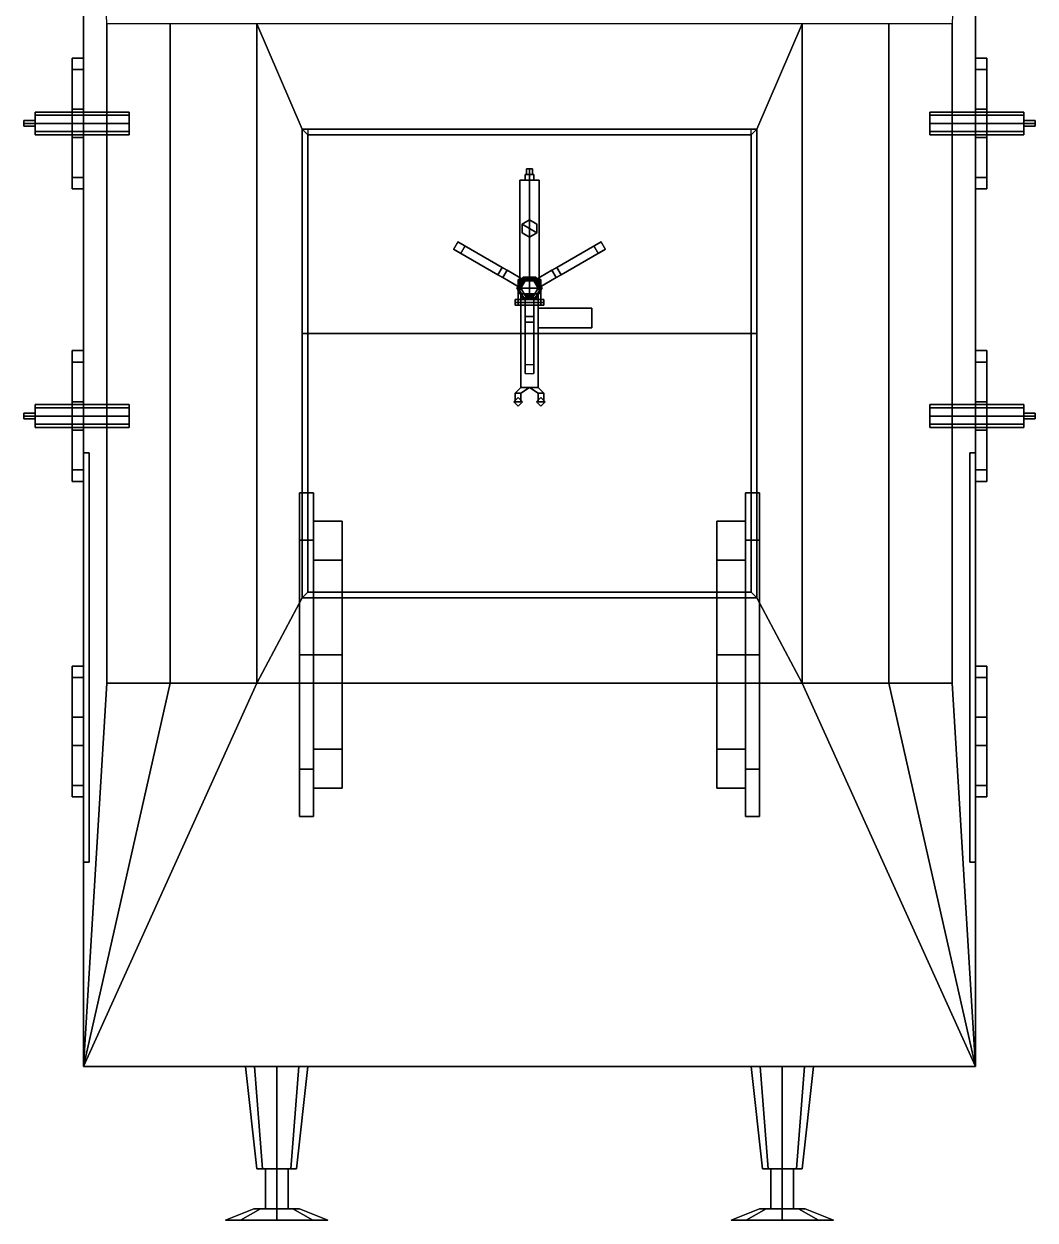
# Model space of a CAD drawing. Extents: x -1.78 to 1.78, y -3.89 to 4.51.
# Drawn here: x -1.78 to 1.78, y -3.89 to 0.32 of the extents above; entities that cross this region are included whole.
import ezdxf

# ---------------------------------------------------------------- set-up
doc = ezdxf.new("R2010")
doc.units = 0
doc.layers.get('0').update_dxf_attribs({"linetype": 'CONTINUOUS'})
for name, color, linetype in [('BUFFER', 1, 'CONTINUOUS'), ('GUN', 1, 'CONTINUOUS'), ('MOUNT', 5, 'CONTINUOUS'), ('WHEELS', 2, 'CONTINUOUS')]:
    doc.layers.add(name, color=color, linetype=linetype)

msp = doc.modelspace()

# ---------------------------------------------------------------- linework, layer by layer
for points in [[(-1.57, 3.97, 0.88), (-1.57, -3.35, 0.88), (-1.57, 1.54, 1.13), (-1.57, 3.97, 1.13)], [(1.57, 1.54, 1.13), (1.57, -3.35, 0.88), (1.57, 3.97, 0.88), (1.57, 3.97, 1.13)], [(-1.4883, 0.32, 2.965), (-1.57, 2.48, 2.66), (-1.57, -3.35, 2.66), (-1.4883, -2, 2.965)], [(1.57, 2.48, 2.66), (1.4883, 0.32, 2.965), (1.4883, -2, 2.965), (1.57, -3.35, 2.66)], [(-1.57, 1.54, 1.13), (-1.57, -3.35, 0.88), (-1.57, -3.35, 2.66), (-1.57, 1.54, 2.66)], [(1.57, -3.35, 2.66), (1.57, -3.35, 0.88), (1.57, 1.54, 1.13), (1.57, 1.54, 2.66)], [(-1.265, 0.32, 3.1883), (-1.4883, 0.32, 2.965), (-1.4883, -2, 2.965), (-1.265, -2, 3.1883)], [(-0.96, 0.32, 3.27), (-1.265, 0.32, 3.1883), (-1.265, -2, 3.1883), (-0.96, -2, 3.27)], [(-0.8, -0.05, 3.27), (-0.96, 0.32, 3.27), (-0.96, -2, 3.27), (-0.8, -1.7, 3.27)], [(-0.96, 0.32, 3.27), (-0.8, -0.05, 3.27), (0.8, -0.05, 3.27), (0.96, 0.32, 3.27)], [(0.96, 0.32, 3.27), (0.8, -0.05, 3.27), (0.8, -1.7, 3.27), (0.96, -2, 3.27)], [(1.265, 0.32, 3.1883), (0.96, 0.32, 3.27), (0.96, -2, 3.27), (1.265, -2, 3.1883)], [(1.4883, 0.32, 2.965), (1.265, 0.32, 3.1883), (1.265, -2, 3.1883), (1.4883, -2, 2.965)], [(-1.57, -0.26, 1.94), (-1.57, 0.2, 1.94), (-1.61, 0.2, 1.94), (-1.61, -0.26, 1.94)], [(-1.61, -0.26, 1.88), (-1.61, 0.2, 1.88), (-1.57, 0.2, 1.88), (-1.57, -0.26, 1.88)], [(-1.57, 0.2, 1.94), (-1.57, 0.2, 1.88), (-1.61, 0.2, 1.88), (-1.61, 0.2, 1.94)], [(-1.61, 0.2, 1.94), (-1.61, 0.2, 1.88), (-1.61, -0.26, 1.88), (-1.61, -0.26, 1.94)], [(-1.57, -0.26, 2.26), (-1.57, 0.2, 2.26), (-1.61, 0.2, 2.26), (-1.61, -0.26, 2.26)], [(-1.57, 0.2, 2.26), (-1.57, 0.2, 2.2), (-1.61, 0.2, 2.2), (-1.61, 0.2, 2.26)], [(-1.61, 0.2, 2.26), (-1.61, 0.2, 2.2), (-1.61, -0.26, 2.2), (-1.61, -0.26, 2.26)], [(-1.61, -0.26, 2.2), (-1.61, 0.2, 2.2), (-1.57, 0.2, 2.2), (-1.57, -0.26, 2.2)], [(1.61, 0.2, 2.26), (1.61, 0.2, 2.2), (1.57, 0.2, 2.2), (1.57, 0.2, 2.26)], [(1.61, 0.2, 2.2), (1.61, -0.26, 2.2), (1.57, -0.26, 2.2), (1.57, 0.2, 2.2)], [(1.57, 0.2, 2.26), (1.57, -0.26, 2.26), (1.61, -0.26, 2.26), (1.61, 0.2, 2.26)], [(1.61, 0.2, 1.94), (1.61, 0.2, 1.88), (1.57, 0.2, 1.88), (1.57, 0.2, 1.94)], [(1.61, 0.2, 1.88), (1.61, -0.26, 1.88), (1.57, -0.26, 1.88), (1.57, 0.2, 1.88)], [(1.57, 0.2, 1.94), (1.57, -0.26, 1.94), (1.61, -0.26, 1.94), (1.61, 0.2, 1.94)], [(1.61, -0.26, 2.26), (1.61, -0.26, 2.2), (1.61, 0.2, 2.2), (1.61, 0.2, 2.26)], [(1.61, -0.26, 1.94), (1.61, -0.26, 1.88), (1.61, 0.2, 1.88), (1.61, 0.2, 1.94)], [(-1.57, 0.16, 2.2), (-1.57, 0.16, 1.94), (-1.61, 0.16, 1.94), (-1.61, 0.16, 2.2)], [(-1.61, 0.16, 2.2), (-1.61, 0.16, 1.94), (-1.61, 0.02, 1.94), (-1.61, 0.02, 2.2)], [(1.61, 0.16, 2.2), (1.61, 0.16, 1.94), (1.57, 0.16, 1.94), (1.57, 0.16, 2.2)], [(1.61, 0.02, 2.2), (1.61, 0.02, 1.94), (1.61, 0.16, 1.94), (1.61, 0.16, 2.2)], [(-1.61, 0.02, 2.2), (-1.61, 0.02, 1.94), (-1.57, 0.02, 1.94), (-1.57, 0.02, 2.2)], [(1.57, 0.02, 2.2), (1.57, 0.02, 1.94), (1.61, 0.02, 1.94), (1.61, 0.02, 2.2)], [(-1.61, -0.08, 2.2), (-1.61, -0.08, 1.94), (-1.61, -0.22, 1.94), (-1.61, -0.22, 2.2)], [(-1.57, -0.08, 2.2), (-1.57, -0.08, 1.94), (-1.61, -0.08, 1.94), (-1.61, -0.08, 2.2)], [(0.8, -0.05, 3.61), (0.8, -0.05, 3.27), (-0.8, -0.05, 3.27), (-0.8, -0.05, 3.61)], [(-0.8, -0.05, 3.27), (-0.8, -0.05, 3.27), (-0.8, -0.77, 3.86), (-0.8, -0.05, 3.61)], [(-0.8, -0.05, 3.27), (-0.8, -1.7, 3.27), (-0.8, -1.7, 3.86), (-0.8, -0.77, 3.86)], [(0.78, -0.07, 3.6169), (0.8, -0.05, 3.61), (-0.8, -0.05, 3.61), (-0.78, -0.07, 3.6169)], [(-0.8, -0.77, 3.86), (-0.8, -0.05, 3.61), (-0.78, -0.05, 3.61), (-0.78, -0.77, 3.86)], [(-0.78, -0.07, 3.6169), (-0.78, -0.77, 3.86), (-0.78, -0.77, 2.67), (-0.78, -0.07, 2.67)], [(-0.78, -0.07, 3.6169), (-0.78, -0.07, 2.67), (0.78, -0.07, 2.67), (0.78, -0.07, 3.6169)], [(-0.78, -0.07, 2.67), (-0.78, -0.77, 2.67), (0.78, -0.77, 2.67), (0.78, -0.07, 2.67)], [(0.78, -0.77, 3.86), (0.78, -0.05, 3.61), (0.8, -0.05, 3.61), (0.8, -0.77, 3.86)], [(0.78, -0.07, 2.67), (0.78, -0.77, 2.67), (0.78, -0.77, 3.86), (0.78, -0.07, 3.6169)], [(0.8, -0.77, 3.86), (0.8, -0.05, 3.27), (0.8, -0.05, 3.27), (0.8, -0.05, 3.61)], [(0.8, -1.7, 3.86), (0.8, -1.7, 3.27), (0.8, -0.05, 3.27), (0.8, -0.77, 3.86)], [(1.61, -0.08, 2.2), (1.61, -0.08, 1.94), (1.57, -0.08, 1.94), (1.57, -0.08, 2.2)], [(1.61, -0.22, 2.2), (1.61, -0.22, 1.94), (1.61, -0.08, 1.94), (1.61, -0.08, 2.2)], [(-1.61, -0.22, 2.2), (-1.61, -0.22, 1.94), (-1.57, -0.22, 1.94), (-1.57, -0.22, 2.2)], [(1.57, -0.22, 2.2), (1.57, -0.22, 1.94), (1.61, -0.22, 1.94), (1.61, -0.22, 2.2)], [(-1.61, -0.26, 1.94), (-1.61, -0.26, 1.88), (-1.57, -0.26, 1.88), (-1.57, -0.26, 1.94)], [(-1.61, -0.26, 2.26), (-1.61, -0.26, 2.2), (-1.57, -0.26, 2.2), (-1.57, -0.26, 2.26)], [(1.57, -0.26, 2.26), (1.57, -0.26, 2.2), (1.61, -0.26, 2.2), (1.61, -0.26, 2.26)], [(1.57, -0.26, 1.94), (1.57, -0.26, 1.88), (1.61, -0.26, 1.88), (1.61, -0.26, 1.94)], [(-0.0964, -0.537, 3.38), (-0.2523, -0.447, 2.67), (-0.2673, -0.473, 2.67), (-0.1114, -0.563, 3.38)], [(-0.0791, -0.547, 3.36), (-0.2263, -0.462, 2.67), (-0.2523, -0.447, 2.67), (-0.0964, -0.537, 3.38)], [(-0.0941, -0.573, 3.36), (-0.2413, -0.488, 2.67), (-0.2263, -0.462, 2.67), (-0.0791, -0.547, 3.36)], [(0.2523, -0.447, 2.67), (0.2263, -0.462, 2.67), (0.0791, -0.547, 3.36), (0.0964, -0.537, 3.38)], [(0.0791, -0.547, 3.36), (0.2263, -0.462, 2.67), (0.2413, -0.488, 2.67), (0.0941, -0.573, 3.36)], [(0.1114, -0.563, 3.38), (0.2673, -0.473, 2.67), (0.2523, -0.447, 2.67), (0.0964, -0.537, 3.38)], [(-0.2673, -0.473, 2.67), (-0.2413, -0.488, 2.67), (-0.0941, -0.573, 3.36), (-0.1114, -0.563, 3.38)], [(0.0941, -0.573, 3.36), (0.2413, -0.488, 2.67), (0.2673, -0.473, 2.67), (0.1114, -0.563, 3.38)], [(-0.0185, -0.582, 3.41), (-0.0964, -0.537, 3.38), (-0.1114, -0.563, 3.38), (-0.0335, -0.608, 3.41)], [(-0.0185, -0.582, 3.38), (-0.0791, -0.547, 3.36), (-0.0964, -0.537, 3.38), (-0.0185, -0.582, 3.41)], [(-0.0335, -0.608, 3.38), (-0.0941, -0.573, 3.36), (-0.0791, -0.547, 3.36), (-0.0185, -0.582, 3.38)], [(0.0964, -0.537, 3.38), (0.0791, -0.547, 3.36), (0.0185, -0.582, 3.38), (0.0185, -0.582, 3.41)], [(0.0335, -0.608, 3.41), (0.1114, -0.563, 3.38), (0.0964, -0.537, 3.38), (0.0185, -0.582, 3.41)], [(0.0185, -0.582, 3.38), (0.0791, -0.547, 3.36), (0.0941, -0.573, 3.36), (0.0335, -0.608, 3.38)], [(-0.1114, -0.563, 3.38), (-0.0941, -0.573, 3.36), (-0.0335, -0.608, 3.38), (-0.0335, -0.608, 3.41)], [(-0.0225, -0.571, 3.37), (-0.045, -0.61, 3.37), (-0.045, -0.61, 3.43), (-0.0225, -0.571, 3.43)], [(0.045, -0.61, 3.37), (-0.045, -0.61, 3.37), (-0.0225, -0.571, 3.37), (0.0225, -0.571, 3.37)], [(0.0225, -0.571, 3.43), (-0.0225, -0.571, 3.43), (-0.045, -0.61, 3.43), (0.045, -0.61, 3.43)], [(-0.02, -0.5754, 2.67), (-0.04, -0.61, 2.67), (-0.04, -0.61, 3.47), (-0.02, -0.5754, 3.47)], [(0.02, -0.5754, 3.47), (-0.02, -0.5754, 3.47), (-0.04, -0.61, 3.47), (0.04, -0.61, 3.47)], [(-0.015, -0.584, 3.47), (-0.03, -0.61, 3.47), (-0.03, -0.61, 3.57), (-0.015, -0.584, 3.57)], [(0.0225, -0.571, 3.37), (-0.0225, -0.571, 3.37), (-0.0225, -0.571, 3.43), (0.0225, -0.571, 3.43)], [(0.02, -0.5754, 2.67), (-0.02, -0.5754, 2.67), (-0.02, -0.5754, 3.47), (0.02, -0.5754, 3.47)], [(0.015, -0.584, 3.47), (-0.015, -0.584, 3.47), (-0.015, -0.584, 3.57), (0.015, -0.584, 3.57)], [(0.03, -0.61, 3.47), (0.015, -0.584, 3.47), (0.015, -0.584, 3.57), (0.03, -0.61, 3.57)], [(0.04, -0.61, 2.67), (0.02, -0.5754, 2.67), (0.02, -0.5754, 3.47), (0.04, -0.61, 3.47)], [(0.045, -0.61, 3.37), (0.0225, -0.571, 3.37), (0.0225, -0.571, 3.43), (0.045, -0.61, 3.43)], [(0.0335, -0.608, 3.38), (0.0941, -0.573, 3.36), (0.1114, -0.563, 3.38), (0.0335, -0.608, 3.41)], [(-0.045, -0.61, 3.37), (-0.0225, -0.649, 3.37), (-0.0225, -0.649, 3.43), (-0.045, -0.61, 3.43)], [(0.0225, -0.649, 3.37), (-0.0225, -0.649, 3.37), (-0.045, -0.61, 3.37), (0.045, -0.61, 3.37)], [(0.045, -0.61, 3.43), (-0.045, -0.61, 3.43), (-0.0225, -0.649, 3.43), (0.0225, -0.649, 3.43)], [(-0.04, -0.61, 2.67), (-0.02, -0.6446, 2.67), (-0.02, -0.6446, 3.47), (-0.04, -0.61, 3.47)], [(0.04, -0.61, 3.47), (-0.04, -0.61, 3.47), (-0.02, -0.6446, 3.47), (0.02, -0.6446, 3.47)], [(-0.03, -0.61, 3.47), (-0.015, -0.636, 3.47), (-0.015, -0.636, 3.57), (-0.03, -0.61, 3.57)], [(0.015, -0.636, 3.47), (0.03, -0.61, 3.47), (0.03, -0.61, 3.57), (0.015, -0.636, 3.57)], [(0.02, -0.6446, 2.67), (0.04, -0.61, 2.67), (0.04, -0.61, 3.47), (0.02, -0.6446, 3.47)], [(0.0225, -0.649, 3.37), (0.045, -0.61, 3.37), (0.045, -0.61, 3.43), (0.0225, -0.649, 3.43)], [(-0.0225, -0.649, 3.37), (0.0225, -0.649, 3.37), (0.0225, -0.649, 3.43), (-0.0225, -0.649, 3.43)], [(-0.02, -0.6446, 2.67), (0.02, -0.6446, 2.67), (0.02, -0.6446, 3.47), (-0.02, -0.6446, 3.47)], [(-0.015, -0.636, 3.47), (0.015, -0.636, 3.47), (0.015, -0.636, 3.57), (-0.015, -0.636, 3.57)], [(-0.015, -0.64, 3.38), (-0.015, -0.71, 3.36), (-0.015, -0.73, 3.38), (-0.015, -0.64, 3.41)], [(-0.015, -0.64, 3.41), (-0.015, -0.73, 3.38), (0.015, -0.73, 3.38), (0.015, -0.64, 3.41)], [(0.015, -0.64, 3.38), (0.015, -0.71, 3.36), (-0.015, -0.71, 3.36), (-0.015, -0.64, 3.38)], [(0.015, -0.73, 3.38), (0.015, -0.71, 3.36), (0.015, -0.64, 3.38), (0.015, -0.64, 3.41)], [(0.015, -0.71, 3.36), (0.015, -0.88, 2.67), (-0.015, -0.88, 2.67), (-0.015, -0.71, 3.36)], [(-0.015, -0.71, 3.36), (-0.015, -0.88, 2.67), (-0.015, -0.91, 2.67), (-0.015, -0.73, 3.38)], [(0.015, -0.91, 2.67), (0.015, -0.88, 2.67), (0.015, -0.71, 3.36), (0.015, -0.73, 3.38)], [(-0.015, -0.73, 3.38), (-0.015, -0.91, 2.67), (0.015, -0.91, 2.67), (0.015, -0.73, 3.38)], [(-0.8, -1.7, 3.86), (-0.8, -0.77, 3.86), (-0.78, -0.77, 3.86), (-0.78, -1.68, 3.86)], [(-0.78, -0.77, 3.86), (-0.78, -1.68, 3.86), (-0.78, -1.68, 2.67), (-0.78, -0.77, 2.67)], [(-0.78, -0.77, 2.67), (-0.78, -1.68, 2.67), (0.78, -1.68, 2.67), (0.78, -0.77, 2.67)], [(0.78, -0.77, 2.67), (0.78, -1.68, 2.67), (0.78, -1.68, 3.86), (0.78, -0.77, 3.86)], [(0.78, -1.68, 3.86), (0.78, -0.77, 3.86), (0.8, -0.77, 3.86), (0.8, -1.7, 3.86)], [(-1.61, -0.83, 1.94), (-1.61, -0.83, 1.88), (-1.61, -1.29, 1.88), (-1.61, -1.29, 1.94)], [(-1.57, -0.83, 1.94), (-1.57, -0.83, 1.88), (-1.61, -0.83, 1.88), (-1.61, -0.83, 1.94)], [(-1.61, -1.29, 1.88), (-1.61, -0.83, 1.88), (-1.57, -0.83, 1.88), (-1.57, -1.29, 1.88)], [(-1.57, -1.29, 1.94), (-1.57, -0.83, 1.94), (-1.61, -0.83, 1.94), (-1.61, -1.29, 1.94)], [(-1.61, -0.83, 2.26), (-1.61, -0.83, 2.2), (-1.61, -1.29, 2.2), (-1.61, -1.29, 2.26)], [(-1.57, -0.83, 2.26), (-1.57, -0.83, 2.2), (-1.61, -0.83, 2.2), (-1.61, -0.83, 2.26)], [(-1.61, -1.29, 2.2), (-1.61, -0.83, 2.2), (-1.57, -0.83, 2.2), (-1.57, -1.29, 2.2)], [(-1.57, -1.29, 2.26), (-1.57, -0.83, 2.26), (-1.61, -0.83, 2.26), (-1.61, -1.29, 2.26)], [(1.61, -0.83, 1.88), (1.61, -1.29, 1.88), (1.57, -1.29, 1.88), (1.57, -0.83, 1.88)], [(1.57, -0.83, 1.94), (1.57, -1.29, 1.94), (1.61, -1.29, 1.94), (1.61, -0.83, 1.94)], [(1.61, -0.83, 1.94), (1.61, -0.83, 1.88), (1.57, -0.83, 1.88), (1.57, -0.83, 1.94)], [(1.61, -0.83, 2.2), (1.61, -1.29, 2.2), (1.57, -1.29, 2.2), (1.57, -0.83, 2.2)], [(1.57, -0.83, 2.26), (1.57, -1.29, 2.26), (1.61, -1.29, 2.26), (1.61, -0.83, 2.26)], [(1.61, -0.83, 2.26), (1.61, -0.83, 2.2), (1.57, -0.83, 2.2), (1.57, -0.83, 2.26)], [(1.61, -1.29, 1.94), (1.61, -1.29, 1.88), (1.61, -0.83, 1.88), (1.61, -0.83, 1.94)], [(1.61, -1.29, 2.26), (1.61, -1.29, 2.2), (1.61, -0.83, 2.2), (1.61, -0.83, 2.26)], [(-1.61, -0.87, 2.2), (-1.61, -0.87, 1.94), (-1.61, -1.01, 1.94), (-1.61, -1.01, 2.2)], [(-1.57, -0.87, 2.2), (-1.57, -0.87, 1.94), (-1.61, -0.87, 1.94), (-1.61, -0.87, 2.2)], [(1.61, -0.87, 2.2), (1.61, -0.87, 1.94), (1.57, -0.87, 1.94), (1.57, -0.87, 2.2)], [(1.61, -1.01, 2.2), (1.61, -1.01, 1.94), (1.61, -0.87, 1.94), (1.61, -0.87, 2.2)], [(-1.61, -1.01, 2.2), (-1.61, -1.01, 1.94), (-1.57, -1.01, 1.94), (-1.57, -1.01, 2.2)], [(1.57, -1.01, 2.2), (1.57, -1.01, 1.94), (1.61, -1.01, 1.94), (1.61, -1.01, 2.2)], [(-1.57, -1.11, 2.2), (-1.57, -1.11, 1.94), (-1.61, -1.11, 1.94), (-1.61, -1.11, 2.2)], [(-1.61, -1.11, 2.2), (-1.61, -1.11, 1.94), (-1.61, -1.25, 1.94), (-1.61, -1.25, 2.2)], [(1.61, -1.11, 2.2), (1.61, -1.11, 1.94), (1.57, -1.11, 1.94), (1.57, -1.11, 2.2)], [(1.61, -1.25, 2.2), (1.61, -1.25, 1.94), (1.61, -1.11, 1.94), (1.61, -1.11, 2.2)], [(-1.57, -1.19, 0.35), (-1.57, -2.63, 0.35), (-1.57, -2.63, 0.88), (-1.57, -1.19, 0.88)], [(-1.55, -1.19, 0.88), (-1.55, -1.19, 0.35), (-1.57, -1.19, 0.35), (-1.57, -1.19, 0.88)], [(-1.55, -1.19, 0.35), (-1.55, -2.63, 0.35), (-1.57, -2.63, 0.35), (-1.57, -1.19, 0.35)], [(-1.55, -2.63, 0.88), (-1.55, -2.63, 0.35), (-1.55, -1.19, 0.35), (-1.55, -1.19, 0.88)], [(1.57, -1.19, 0.88), (1.57, -1.19, 0.35), (1.55, -1.19, 0.35), (1.55, -1.19, 0.88)], [(1.55, -1.19, 0.35), (1.55, -2.63, 0.35), (1.55, -2.63, 0.88), (1.55, -1.19, 0.88)], [(1.57, -1.19, 0.35), (1.57, -2.63, 0.35), (1.55, -2.63, 0.35), (1.55, -1.19, 0.35)], [(1.57, -2.63, 0.88), (1.57, -2.63, 0.35), (1.57, -1.19, 0.35), (1.57, -1.19, 0.88)], [(-1.61, -1.25, 2.2), (-1.61, -1.25, 1.94), (-1.57, -1.25, 1.94), (-1.57, -1.25, 2.2)], [(1.57, -1.25, 2.2), (1.57, -1.25, 1.94), (1.61, -1.25, 1.94), (1.61, -1.25, 2.2)], [(-1.61, -1.29, 1.94), (-1.61, -1.29, 1.88), (-1.57, -1.29, 1.88), (-1.57, -1.29, 1.94)], [(-1.61, -1.29, 2.26), (-1.61, -1.29, 2.2), (-1.57, -1.29, 2.2), (-1.57, -1.29, 2.26)], [(1.57, -1.29, 1.94), (1.57, -1.29, 1.88), (1.61, -1.29, 1.88), (1.61, -1.29, 1.94)], [(1.57, -1.29, 2.26), (1.57, -1.29, 2.2), (1.61, -1.29, 2.2), (1.61, -1.29, 2.26)], [(0.8, -1.7, 3.86), (-0.8, -1.7, 3.86), (-0.78, -1.68, 3.86), (0.78, -1.68, 3.86)], [(-0.78, -1.68, 2.67), (-0.78, -1.68, 3.86), (0.78, -1.68, 3.86), (0.78, -1.68, 2.67)], [(-0.8, -1.7, 3.27), (-0.96, -2, 3.27), (0.96, -2, 3.27), (0.8, -1.7, 3.27)], [(-0.8, -1.7, 3.86), (-0.8, -1.7, 3.27), (0.8, -1.7, 3.27), (0.8, -1.7, 3.86)], [(-1.57, -2.4, 1.94), (-1.57, -1.94, 1.94), (-1.61, -1.94, 1.94), (-1.61, -2.4, 1.94)], [(-1.61, -2.4, 1.88), (-1.61, -1.94, 1.88), (-1.57, -1.94, 1.88), (-1.57, -2.4, 1.88)], [(-1.57, -1.94, 1.94), (-1.57, -1.94, 1.88), (-1.61, -1.94, 1.88), (-1.61, -1.94, 1.94)], [(-1.61, -1.94, 1.94), (-1.61, -1.94, 1.88), (-1.61, -2.4, 1.88), (-1.61, -2.4, 1.94)], [(-1.57, -2.4, 2.26), (-1.57, -1.94, 2.26), (-1.61, -1.94, 2.26), (-1.61, -2.4, 2.26)], [(-1.61, -2.4, 2.2), (-1.61, -1.94, 2.2), (-1.57, -1.94, 2.2), (-1.57, -2.4, 2.2)], [(-1.57, -1.94, 2.26), (-1.57, -1.94, 2.2), (-1.61, -1.94, 2.2), (-1.61, -1.94, 2.26)], [(-1.61, -1.94, 2.26), (-1.61, -1.94, 2.2), (-1.61, -2.4, 2.2), (-1.61, -2.4, 2.26)], [(1.61, -1.94, 1.94), (1.61, -1.94, 1.88), (1.57, -1.94, 1.88), (1.57, -1.94, 1.94)], [(1.57, -1.94, 1.94), (1.57, -2.4, 1.94), (1.61, -2.4, 1.94), (1.61, -1.94, 1.94)], [(1.61, -1.94, 1.88), (1.61, -2.4, 1.88), (1.57, -2.4, 1.88), (1.57, -1.94, 1.88)], [(1.61, -1.94, 2.26), (1.61, -1.94, 2.2), (1.57, -1.94, 2.2), (1.57, -1.94, 2.26)], [(1.57, -1.94, 2.26), (1.57, -2.4, 2.26), (1.61, -2.4, 2.26), (1.61, -1.94, 2.26)], [(1.61, -1.94, 2.2), (1.61, -2.4, 2.2), (1.57, -2.4, 2.2), (1.57, -1.94, 2.2)], [(1.61, -2.4, 1.94), (1.61, -2.4, 1.88), (1.61, -1.94, 1.88), (1.61, -1.94, 1.94)], [(1.61, -2.4, 2.26), (1.61, -2.4, 2.2), (1.61, -1.94, 2.2), (1.61, -1.94, 2.26)], [(-1.57, -1.98, 2.2), (-1.57, -1.98, 1.94), (-1.61, -1.98, 1.94), (-1.61, -1.98, 2.2)], [(-1.61, -1.98, 2.2), (-1.61, -1.98, 1.94), (-1.61, -2.12, 1.94), (-1.61, -2.12, 2.2)], [(-0.96, -2, 3.27), (-1.57, -3.35, 2.66), (1.57, -3.35, 2.66), (0.96, -2, 3.27)], [(-1.265, -2, 3.1883), (-1.4883, -2, 2.965), (-1.57, -3.35, 2.66)], [(-0.96, -2, 3.27), (-1.265, -2, 3.1883), (-1.57, -3.35, 2.66)], [(1.265, -2, 3.1883), (0.96, -2, 3.27), (1.57, -3.35, 2.66)], [(1.4883, -2, 2.965), (1.265, -2, 3.1883), (1.57, -3.35, 2.66)], [(1.61, -1.98, 2.2), (1.61, -1.98, 1.94), (1.57, -1.98, 1.94), (1.57, -1.98, 2.2)], [(1.61, -2.12, 2.2), (1.61, -2.12, 1.94), (1.61, -1.98, 1.94), (1.61, -1.98, 2.2)], [(-1.61, -2.12, 2.2), (-1.61, -2.12, 1.94), (-1.57, -2.12, 1.94), (-1.57, -2.12, 2.2)], [(1.57, -2.12, 2.2), (1.57, -2.12, 1.94), (1.61, -2.12, 1.94), (1.61, -2.12, 2.2)], [(-1.61, -2.22, 2.2), (-1.61, -2.22, 1.94), (-1.61, -2.36, 1.94), (-1.61, -2.36, 2.2)], [(-1.57, -2.22, 2.2), (-1.57, -2.22, 1.94), (-1.61, -2.22, 1.94), (-1.61, -2.22, 2.2)], [(1.61, -2.22, 2.2), (1.61, -2.22, 1.94), (1.57, -2.22, 1.94), (1.57, -2.22, 2.2)], [(1.61, -2.36, 2.2), (1.61, -2.36, 1.94), (1.61, -2.22, 1.94), (1.61, -2.22, 2.2)], [(-1.61, -2.36, 2.2), (-1.61, -2.36, 1.94), (-1.57, -2.36, 1.94), (-1.57, -2.36, 2.2)], [(1.57, -2.36, 2.2), (1.57, -2.36, 1.94), (1.61, -2.36, 1.94), (1.61, -2.36, 2.2)], [(-1.61, -2.4, 1.94), (-1.61, -2.4, 1.88), (-1.57, -2.4, 1.88), (-1.57, -2.4, 1.94)], [(-1.61, -2.4, 2.26), (-1.61, -2.4, 2.2), (-1.57, -2.4, 2.2), (-1.57, -2.4, 2.26)], [(1.57, -2.4, 1.94), (1.57, -2.4, 1.88), (1.61, -2.4, 1.88), (1.61, -2.4, 1.94)], [(1.57, -2.4, 2.26), (1.57, -2.4, 2.2), (1.61, -2.4, 2.2), (1.61, -2.4, 2.26)], [(-1.57, -2.63, 0.88), (-1.57, -2.63, 0.35), (-1.55, -2.63, 0.35), (-1.55, -2.63, 0.88)], [(1.55, -2.63, 0.88), (1.55, -2.63, 0.35), (1.57, -2.63, 0.35), (1.57, -2.63, 0.88)], [(-1.57, -3.35, 1.13), (-1.57, -3.35, 0.88), (1.57, -3.35, 0.88), (1.57, -3.35, 1.13)], [(-1.57, -3.35, 2.66), (-1.57, -3.35, 0.88), (1.57, -3.35, 0.88), (1.57, -3.35, 2.66)]]:
    msp.add_3dface(points)
at = {"layer": 'BUFFER'}
for points in [[(-0.9678, -3.35, 1.0878), (-1, -3.35, 1.01), (-0.96, -3.71, 1.01), (-0.9395, -3.71, 1.0595)], [(-1, -3.35, 1.01), (-0.9678, -3.35, 0.9322), (-0.9395, -3.71, 0.9605), (-0.96, -3.71, 1.01)], [(-0.89, -3.35, 1.12), (-0.9678, -3.35, 1.0878), (-0.9395, -3.71, 1.0595), (-0.89, -3.71, 1.08)], [(-0.9678, -3.35, 0.9322), (-0.89, -3.35, 0.9), (-0.89, -3.71, 0.94), (-0.9395, -3.71, 0.9605)], [(-0.8122, -3.35, 1.0878), (-0.89, -3.35, 1.12), (-0.89, -3.71, 1.08), (-0.8405, -3.71, 1.0595)], [(-0.89, -3.35, 0.9), (-0.8122, -3.35, 0.9322), (-0.8405, -3.71, 0.9605), (-0.89, -3.71, 0.94)], [(-0.78, -3.35, 1.01), (-0.8122, -3.35, 1.0878), (-0.8405, -3.71, 1.0595), (-0.82, -3.71, 1.01)], [(-0.8122, -3.35, 0.9322), (-0.78, -3.35, 1.01), (-0.82, -3.71, 1.01), (-0.8405, -3.71, 0.9605)], [(0.8122, -3.35, 1.0878), (0.78, -3.35, 1.01), (0.82, -3.71, 1.01), (0.8405, -3.71, 1.0595)], [(0.78, -3.35, 1.01), (0.8122, -3.35, 0.9322), (0.8405, -3.71, 0.9605), (0.82, -3.71, 1.01)], [(0.89, -3.35, 1.12), (0.8122, -3.35, 1.0878), (0.8405, -3.71, 1.0595), (0.89, -3.71, 1.08)], [(0.8122, -3.35, 0.9322), (0.89, -3.35, 0.9), (0.89, -3.71, 0.94), (0.8405, -3.71, 0.9605)], [(0.9678, -3.35, 1.0878), (0.89, -3.35, 1.12), (0.89, -3.71, 1.08), (0.9395, -3.71, 1.0595)], [(0.89, -3.35, 0.9), (0.9678, -3.35, 0.9322), (0.9395, -3.71, 0.9605), (0.89, -3.71, 0.94)], [(1, -3.35, 1.01), (0.9678, -3.35, 1.0878), (0.9395, -3.71, 1.0595), (0.96, -3.71, 1.01)], [(0.9678, -3.35, 0.9322), (1, -3.35, 1.01), (0.96, -3.71, 1.01), (0.9395, -3.71, 0.9605)], [(-0.89, -3.71, 0.94), (-0.9395, -3.71, 1.0595), (-0.96, -3.71, 1.01), (-0.9395, -3.71, 0.9605)], [(-0.8405, -3.71, 0.9605), (-0.89, -3.71, 1.08), (-0.9395, -3.71, 1.0595), (-0.89, -3.71, 0.94)], [(-0.89, -3.85, 0.97), (-0.93, -3.85, 1.01), (-0.93, -3.71, 1.01), (-0.89, -3.71, 0.97)], [(-0.93, -3.85, 1.01), (-0.89, -3.85, 1.05), (-0.89, -3.71, 1.05), (-0.93, -3.71, 1.01)], [(-0.82, -3.71, 1.01), (-0.8405, -3.71, 1.0595), (-0.89, -3.71, 1.08), (-0.8405, -3.71, 0.9605)], [(-0.85, -3.85, 1.01), (-0.89, -3.85, 0.97), (-0.89, -3.71, 0.97), (-0.85, -3.71, 1.01)], [(-0.89, -3.85, 1.05), (-0.85, -3.85, 1.01), (-0.85, -3.71, 1.01), (-0.89, -3.71, 1.05)], [(0.89, -3.71, 0.94), (0.8405, -3.71, 1.0595), (0.82, -3.71, 1.01), (0.8405, -3.71, 0.9605)], [(0.9395, -3.71, 0.9605), (0.89, -3.71, 1.08), (0.8405, -3.71, 1.0595), (0.89, -3.71, 0.94)], [(0.85, -3.85, 1.01), (0.89, -3.85, 1.05), (0.89, -3.71, 1.05), (0.85, -3.71, 1.01)], [(0.89, -3.85, 0.97), (0.85, -3.85, 1.01), (0.85, -3.71, 1.01), (0.89, -3.71, 0.97)], [(0.96, -3.71, 1.01), (0.9395, -3.71, 1.0595), (0.89, -3.71, 1.08), (0.9395, -3.71, 0.9605)], [(0.89, -3.85, 1.05), (0.93, -3.85, 1.01), (0.93, -3.71, 1.01), (0.89, -3.71, 1.05)], [(0.93, -3.85, 1.01), (0.89, -3.85, 0.97), (0.89, -3.71, 0.97), (0.93, -3.71, 1.01)], [(-0.9466, -3.85, 1.0666), (-0.97, -3.85, 1.01), (-1.07, -3.89, 1.01), (-1.0173, -3.89, 1.1373)], [(-0.97, -3.85, 1.01), (-0.9466, -3.85, 0.9534), (-1.0173, -3.89, 0.8827), (-1.07, -3.89, 1.01)], [(-0.89, -3.85, 1.09), (-0.9466, -3.85, 1.0666), (-1.0173, -3.89, 1.1373), (-0.89, -3.89, 1.19)], [(-0.9466, -3.85, 0.9534), (-0.89, -3.85, 0.93), (-0.89, -3.89, 0.83), (-1.0173, -3.89, 0.8827)], [(-0.97, -3.85, 1.01), (-0.9466, -3.85, 1.0666), (-0.89, -3.85, 1.09), (-0.9466, -3.85, 0.9534)], [(-0.9466, -3.85, 0.9534), (-0.89, -3.85, 1.09), (-0.8334, -3.85, 1.0666), (-0.89, -3.85, 0.93)], [(-0.8334, -3.85, 1.0666), (-0.89, -3.85, 1.09), (-0.89, -3.89, 1.19), (-0.7627, -3.89, 1.1373)], [(-0.89, -3.85, 0.93), (-0.8334, -3.85, 0.9534), (-0.7627, -3.89, 0.8827), (-0.89, -3.89, 0.83)], [(-0.89, -3.85, 0.93), (-0.8334, -3.85, 1.0666), (-0.81, -3.85, 1.01), (-0.8334, -3.85, 0.9534)], [(-0.81, -3.85, 1.01), (-0.8334, -3.85, 1.0666), (-0.7627, -3.89, 1.1373), (-0.71, -3.89, 1.01)], [(-0.8334, -3.85, 0.9534), (-0.81, -3.85, 1.01), (-0.71, -3.89, 1.01), (-0.7627, -3.89, 0.8827)], [(0.8334, -3.85, 1.0666), (0.81, -3.85, 1.01), (0.71, -3.89, 1.01), (0.7627, -3.89, 1.1373)], [(0.81, -3.85, 1.01), (0.8334, -3.85, 0.9534), (0.7627, -3.89, 0.8827), (0.71, -3.89, 1.01)], [(0.89, -3.85, 1.09), (0.8334, -3.85, 1.0666), (0.7627, -3.89, 1.1373), (0.89, -3.89, 1.19)], [(0.8334, -3.85, 0.9534), (0.89, -3.85, 0.93), (0.89, -3.89, 0.83), (0.7627, -3.89, 0.8827)], [(0.81, -3.85, 1.01), (0.8334, -3.85, 1.0666), (0.89, -3.85, 1.09), (0.8334, -3.85, 0.9534)], [(0.8334, -3.85, 0.9534), (0.89, -3.85, 1.09), (0.9466, -3.85, 1.0666), (0.89, -3.85, 0.93)], [(0.9466, -3.85, 1.0666), (0.89, -3.85, 1.09), (0.89, -3.89, 1.19), (1.0173, -3.89, 1.1373)], [(0.89, -3.85, 0.93), (0.9466, -3.85, 0.9534), (1.0173, -3.89, 0.8827), (0.89, -3.89, 0.83)], [(0.89, -3.85, 0.93), (0.9466, -3.85, 1.0666), (0.97, -3.85, 1.01), (0.9466, -3.85, 0.9534)], [(0.97, -3.85, 1.01), (0.9466, -3.85, 1.0666), (1.0173, -3.89, 1.1373), (1.07, -3.89, 1.01)], [(0.9466, -3.85, 0.9534), (0.97, -3.85, 1.01), (1.07, -3.89, 1.01), (1.0173, -3.89, 0.8827)], [(-1.0173, -3.89, 1.1373), (-1.07, -3.89, 1.01), (-1.0173, -3.89, 0.8827), (-0.89, -3.89, 1.19)], [(-0.89, -3.89, 1.19), (-1.0173, -3.89, 0.8827), (-0.89, -3.89, 0.83), (-0.7627, -3.89, 1.1373)], [(-0.7627, -3.89, 1.1373), (-0.89, -3.89, 0.83), (-0.7627, -3.89, 0.8827), (-0.71, -3.89, 1.01)], [(0.7627, -3.89, 1.1373), (0.71, -3.89, 1.01), (0.7627, -3.89, 0.8827), (0.89, -3.89, 1.19)], [(0.89, -3.89, 1.19), (0.7627, -3.89, 0.8827), (0.89, -3.89, 0.83), (1.0173, -3.89, 1.1373)], [(1.0173, -3.89, 1.1373), (0.89, -3.89, 0.83), (1.0173, -3.89, 0.8827), (1.07, -3.89, 1.01)]]:
    msp.add_3dface(points, dxfattribs=at)
at = {"layer": 'GUN'}
for points in [[(-1.74, -0.0017, 1.9817), (-1.74, -0.07, 2.01), (-1.74, -0.0583, 2.0383), (-1.74, 0.01, 2.01)], [(-1.74, 0.01, 2.01), (-1.74, -0.0583, 2.0383), (-1.74, -0.03, 2.05), (-1.74, -0.0017, 2.0383)], [(-1.74, -0.0017, 1.9817), (-1.74, 0.01, 2.01), (-1.41, 0.01, 2.01), (-1.41, -0.0017, 1.9817)], [(-1.74, 0.01, 2.01), (-1.74, -0.0017, 2.0383), (-1.41, -0.0017, 2.0383), (-1.41, 0.01, 2.01)], [(1.74, -0.0017, 2.0383), (1.74, 0.01, 2.01), (1.41, 0.01, 2.01), (1.41, -0.0017, 2.0383)], [(1.74, 0.01, 2.01), (1.74, -0.0017, 1.9817), (1.41, -0.0017, 1.9817), (1.41, 0.01, 2.01)], [(1.74, -0.0583, 1.9817), (1.74, 0.01, 2.01), (1.74, -0.0017, 2.0383), (1.74, -0.07, 2.01)], [(1.74, -0.03, 1.97), (1.74, -0.0017, 1.9817), (1.74, 0.01, 2.01), (1.74, -0.0583, 1.9817)], [(-1.78, -0.03, 1.98), (-1.78, -0.02, 1.99), (-1.74, -0.02, 1.99), (-1.74, -0.03, 1.98)], [(-1.78, -0.02, 1.99), (-1.78, -0.03, 2), (-1.74, -0.03, 2), (-1.74, -0.02, 1.99)], [(-1.78, -0.04, 1.99), (-1.78, -0.03, 1.98), (-1.74, -0.03, 1.98), (-1.74, -0.04, 1.99)], [(-1.78, -0.03, 2), (-1.78, -0.04, 1.99), (-1.74, -0.04, 1.99), (-1.74, -0.03, 2)], [(-1.74, -0.03, 1.97), (-1.74, -0.0583, 1.9817), (-1.74, -0.07, 2.01), (-1.74, -0.0017, 1.9817)], [(-1.74, -0.03, 1.97), (-1.74, -0.0017, 1.9817), (-1.41, -0.0017, 1.9817), (-1.41, -0.03, 1.97)], [(-1.74, -0.0017, 2.0383), (-1.74, -0.03, 2.05), (-1.41, -0.03, 2.05), (-1.41, -0.0017, 2.0383)], [(-1.74, -0.0583, 1.9817), (-1.74, -0.03, 1.97), (-1.41, -0.03, 1.97), (-1.41, -0.0583, 1.9817)], [(-1.74, -0.03, 2.05), (-1.74, -0.0583, 2.0383), (-1.41, -0.0583, 2.0383), (-1.41, -0.03, 2.05)], [(1.74, -0.03, 2.05), (1.74, -0.0017, 2.0383), (1.41, -0.0017, 2.0383), (1.41, -0.03, 2.05)], [(1.74, -0.0017, 1.9817), (1.74, -0.03, 1.97), (1.41, -0.03, 1.97), (1.41, -0.0017, 1.9817)], [(1.74, -0.0583, 2.0383), (1.74, -0.03, 2.05), (1.41, -0.03, 2.05), (1.41, -0.0583, 2.0383)], [(1.74, -0.03, 1.97), (1.74, -0.0583, 1.9817), (1.41, -0.0583, 1.9817), (1.41, -0.03, 1.97)], [(1.74, -0.07, 2.01), (1.74, -0.0017, 2.0383), (1.74, -0.03, 2.05), (1.74, -0.0583, 2.0383)], [(1.78, -0.03, 2), (1.78, -0.02, 1.99), (1.74, -0.02, 1.99), (1.74, -0.03, 2)], [(1.78, -0.02, 1.99), (1.78, -0.03, 1.98), (1.74, -0.03, 1.98), (1.74, -0.02, 1.99)], [(1.78, -0.04, 1.99), (1.78, -0.03, 2), (1.74, -0.03, 2), (1.74, -0.04, 1.99)], [(1.78, -0.03, 1.98), (1.78, -0.04, 1.99), (1.74, -0.04, 1.99), (1.74, -0.03, 1.98)], [(-1.74, -0.07, 2.01), (-1.74, -0.0583, 1.9817), (-1.41, -0.0583, 1.9817), (-1.41, -0.07, 2.01)], [(-1.74, -0.0583, 2.0383), (-1.74, -0.07, 2.01), (-1.41, -0.07, 2.01), (-1.41, -0.0583, 2.0383)], [(1.74, -0.07, 2.01), (1.74, -0.0583, 2.0383), (1.41, -0.0583, 2.0383), (1.41, -0.07, 2.01)], [(1.74, -0.0583, 1.9817), (1.74, -0.07, 2.01), (1.41, -0.07, 2.01), (1.41, -0.0583, 1.9817)], [(0, -0.21, 3.725), (-0.015, -0.21, 3.71), (-0.015, -0.23, 3.71), (0, -0.23, 3.725)], [(0, -0.21, 3.695), (-0.015, -0.21, 3.71), (0, -0.21, 3.725), (0.015, -0.21, 3.71)], [(-0.015, -0.21, 3.71), (0, -0.21, 3.695), (0, -0.23, 3.695), (-0.015, -0.23, 3.71)], [(0, -0.19, 3.72), (-0.01, -0.19, 3.71), (-0.01, -0.21, 3.71), (0, -0.21, 3.72)], [(0, -0.19, 3.7), (-0.01, -0.19, 3.71), (0, -0.19, 3.72), (0.01, -0.19, 3.71)], [(-0.01, -0.19, 3.71), (0, -0.19, 3.7), (0, -0.21, 3.7), (-0.01, -0.21, 3.71)], [(0.01, -0.19, 3.71), (0, -0.19, 3.72), (0, -0.21, 3.72), (0.01, -0.21, 3.71)], [(0, -0.19, 3.7), (0.01, -0.19, 3.71), (0.01, -0.21, 3.71), (0, -0.21, 3.7)], [(0.015, -0.21, 3.71), (0, -0.21, 3.725), (0, -0.23, 3.725), (0.015, -0.23, 3.71)], [(0, -0.21, 3.695), (0.015, -0.21, 3.71), (0.015, -0.23, 3.71), (0, -0.23, 3.695)], [(-0.0346, -0.63, 3.75), (0, -0.63, 3.77), (0, -0.23, 3.77), (-0.0346, -0.23, 3.75)], [(-0.0346, -0.63, 3.71), (-0.0346, -0.63, 3.75), (-0.0346, -0.23, 3.75), (-0.0346, -0.23, 3.71)], [(-0.0346, -0.23, 3.71), (-0.0346, -0.23, 3.75), (0, -0.23, 3.77), (0, -0.23, 3.69)], [(0, -0.63, 3.69), (-0.0346, -0.63, 3.71), (-0.0346, -0.23, 3.71), (0, -0.23, 3.69)], [(0, -0.63, 3.77), (0.0346, -0.63, 3.75), (0.0346, -0.23, 3.75), (0, -0.23, 3.77)], [(0, -0.23, 3.69), (0, -0.23, 3.77), (0.0346, -0.23, 3.75), (0.0346, -0.23, 3.71)], [(0.0346, -0.63, 3.71), (0, -0.63, 3.69), (0, -0.23, 3.69), (0.0346, -0.23, 3.71)], [(0.0346, -0.63, 3.75), (0.0346, -0.63, 3.71), (0.0346, -0.23, 3.71), (0.0346, -0.23, 3.75)], [(0, -0.37, 3.75), (-0.026, -0.385, 3.75), (-0.026, -0.385, 3.78), (0, -0.37, 3.78)], [(0.026, -0.385, 3.78), (0, -0.37, 3.78), (-0.026, -0.385, 3.78), (0.026, -0.415, 3.78)], [(0.026, -0.385, 3.75), (0, -0.37, 3.75), (0, -0.37, 3.78), (0.026, -0.385, 3.78)], [(-0.026, -0.385, 3.75), (-0.026, -0.415, 3.75), (-0.026, -0.415, 3.78), (-0.026, -0.385, 3.78)], [(0.026, -0.415, 3.78), (-0.026, -0.385, 3.78), (-0.026, -0.415, 3.78), (0, -0.43, 3.78)], [(-0.026, -0.415, 3.75), (0, -0.43, 3.75), (0, -0.43, 3.78), (-0.026, -0.415, 3.78)], [(0, -0.43, 3.75), (0.026, -0.415, 3.75), (0.026, -0.415, 3.78), (0, -0.43, 3.78)], [(0.026, -0.415, 3.75), (0.026, -0.385, 3.75), (0.026, -0.385, 3.78), (0.026, -0.415, 3.78)], [(-0.0346, -0.63, 3.75), (-0.0346, -0.63, 3.71), (0, -0.63, 3.69), (0, -0.63, 3.77)], [(0.03, -0.63, 3.75), (-0.03, -0.63, 3.75), (-0.03, -0.96, 3.75), (0.03, -0.96, 3.75)], [(0.03, -0.96, 3.63), (-0.03, -0.96, 3.63), (-0.03, -0.63, 3.63), (0.03, -0.63, 3.63)], [(-0.03, -0.96, 3.63), (-0.03, -0.96, 3.75), (-0.03, -0.63, 3.75), (-0.03, -0.63, 3.63)], [(-0.03, -0.63, 3.63), (-0.03, -0.63, 3.75), (0.03, -0.63, 3.75), (0.03, -0.63, 3.63)], [(0, -0.63, 3.77), (0, -0.63, 3.69), (0.0346, -0.63, 3.71), (0.0346, -0.63, 3.75)], [(0.03, -0.63, 3.63), (0.03, -0.63, 3.75), (0.03, -0.96, 3.75), (0.03, -0.96, 3.63)], [(-0.05, -0.66, 3.66), (-0.05, -0.67, 3.67), (-0.05, -0.66, 3.68), (-0.05, -0.65, 3.67)], [(-0.05, -0.66, 3.66), (-0.05, -0.65, 3.67), (0.05, -0.65, 3.67), (0.05, -0.66, 3.66)], [(-0.05, -0.65, 3.67), (-0.05, -0.66, 3.68), (0.05, -0.66, 3.68), (0.05, -0.65, 3.67)], [(-0.05, -0.67, 3.67), (-0.05, -0.66, 3.66), (0.05, -0.66, 3.66), (0.05, -0.67, 3.67)], [(-0.05, -0.66, 3.68), (-0.05, -0.67, 3.67), (0.05, -0.67, 3.67), (0.05, -0.66, 3.68)], [(0.05, -0.65, 3.67), (0.05, -0.66, 3.68), (0.05, -0.67, 3.67), (0.05, -0.66, 3.66)], [(0.03, -0.75, 3.59), (0.03, -0.75, 3.75), (0.03, -0.68, 3.75), (0.03, -0.68, 3.59)], [(0.03, -0.68, 3.75), (0.03, -0.75, 3.75), (0.22, -0.75, 3.75), (0.22, -0.68, 3.75)], [(0.22, -0.68, 3.59), (0.22, -0.75, 3.59), (0.03, -0.75, 3.59), (0.03, -0.68, 3.59)], [(0.03, -0.68, 3.59), (0.03, -0.68, 3.75), (0.22, -0.68, 3.75), (0.22, -0.68, 3.59)], [(0.22, -0.68, 3.75), (0.22, -0.75, 3.75), (0.22, -0.75, 3.59), (0.22, -0.68, 3.59)], [(0.22, -0.75, 3.59), (0.22, -0.75, 3.75), (0.03, -0.75, 3.75), (0.03, -0.75, 3.59)], [(-0.05, -0.98, 3.73), (-0.03, -0.98, 3.73), (0, -0.96, 3.73), (-0.03, -0.96, 3.73)], [(-0.03, -0.98, 3.73), (-0.05, -0.98, 3.73), (-0.03, -0.96, 3.73), (0, -0.96, 3.73)], [(-0.03, -0.98, 3.63), (-0.05, -0.98, 3.63), (-0.03, -0.96, 3.63), (0, -0.96, 3.63)], [(-0.05, -0.98, 3.63), (-0.03, -0.98, 3.63), (0, -0.96, 3.63), (-0.03, -0.96, 3.63)], [(0.03, -0.96, 3.75), (-0.03, -0.96, 3.75), (-0.03, -0.96, 3.63), (0.03, -0.96, 3.63)], [(0.05, -0.98, 3.73), (0.03, -0.98, 3.73), (0, -0.96, 3.73), (0.03, -0.96, 3.73)], [(0.03, -0.98, 3.73), (0.05, -0.98, 3.73), (0.03, -0.96, 3.73), (0, -0.96, 3.73)], [(0.05, -0.98, 3.63), (0.03, -0.98, 3.63), (0, -0.96, 3.63), (0.03, -0.96, 3.63)], [(0.03, -0.98, 3.63), (0.05, -0.98, 3.63), (0.03, -0.96, 3.63), (0, -0.96, 3.63)], [(-0.04, -0.995, 3.73), (-0.055, -1.01, 3.73), (-0.04, -1.025, 3.73), (-0.025, -1.01, 3.73)], [(-0.025, -1.01, 3.63), (-0.04, -1.025, 3.63), (-0.055, -1.01, 3.63), (-0.04, -0.995, 3.63)], [(-0.04, -0.995, 3.63), (-0.055, -1.01, 3.63), (-0.055, -1.01, 3.73), (-0.04, -0.995, 3.73)], [(-0.055, -1.01, 3.63), (-0.04, -1.025, 3.63), (-0.04, -1.025, 3.73), (-0.055, -1.01, 3.73)], [(-0.03, -1.01, 3.73), (-0.05, -1.01, 3.73), (-0.05, -0.98, 3.73), (-0.03, -0.98, 3.73)], [(-0.05, -1.01, 3.73), (-0.03, -1.01, 3.73), (-0.03, -0.98, 3.73), (-0.05, -0.98, 3.73)], [(-0.03, -1.01, 3.63), (-0.05, -1.01, 3.63), (-0.05, -0.98, 3.63), (-0.03, -0.98, 3.63)], [(-0.05, -1.01, 3.63), (-0.03, -1.01, 3.63), (-0.03, -0.98, 3.63), (-0.05, -0.98, 3.63)], [(-0.025, -1.01, 3.63), (-0.04, -0.995, 3.63), (-0.04, -0.995, 3.73), (-0.025, -1.01, 3.73)], [(-0.04, -1.025, 3.63), (-0.025, -1.01, 3.63), (-0.025, -1.01, 3.73), (-0.04, -1.025, 3.73)], [(0.04, -0.995, 3.63), (0.025, -1.01, 3.63), (0.025, -1.01, 3.73), (0.04, -0.995, 3.73)], [(0.04, -0.995, 3.73), (0.025, -1.01, 3.73), (0.04, -1.025, 3.73), (0.055, -1.01, 3.73)], [(0.055, -1.01, 3.63), (0.04, -1.025, 3.63), (0.025, -1.01, 3.63), (0.04, -0.995, 3.63)], [(0.025, -1.01, 3.63), (0.04, -1.025, 3.63), (0.04, -1.025, 3.73), (0.025, -1.01, 3.73)], [(0.05, -1.01, 3.73), (0.03, -1.01, 3.73), (0.03, -0.98, 3.73), (0.05, -0.98, 3.73)], [(0.03, -1.01, 3.73), (0.05, -1.01, 3.73), (0.05, -0.98, 3.73), (0.03, -0.98, 3.73)], [(0.03, -1.01, 3.63), (0.05, -1.01, 3.63), (0.05, -0.98, 3.63), (0.03, -0.98, 3.63)], [(0.05, -1.01, 3.63), (0.03, -1.01, 3.63), (0.03, -0.98, 3.63), (0.05, -0.98, 3.63)], [(0.055, -1.01, 3.63), (0.04, -0.995, 3.63), (0.04, -0.995, 3.73), (0.055, -1.01, 3.73)], [(0.04, -1.025, 3.63), (0.055, -1.01, 3.63), (0.055, -1.01, 3.73), (0.04, -1.025, 3.73)], [(-1.78, -1.05, 1.99), (-1.78, -1.06, 2), (-1.74, -1.06, 2), (-1.74, -1.05, 1.99)], [(-1.78, -1.06, 1.98), (-1.78, -1.05, 1.99), (-1.74, -1.05, 1.99), (-1.74, -1.06, 1.98)], [(-1.74, -1.02, 2.01), (-1.74, -1.0317, 2.0383), (-1.41, -1.0317, 2.0383), (-1.41, -1.02, 2.01)], [(-1.74, -1.0317, 1.9817), (-1.74, -1.02, 2.01), (-1.41, -1.02, 2.01), (-1.41, -1.0317, 1.9817)], [(-1.74, -1.02, 2.01), (-1.74, -1.0883, 2.0383), (-1.74, -1.06, 2.05), (-1.74, -1.0317, 2.0383)], [(-1.74, -1.0317, 1.9817), (-1.74, -1.1, 2.01), (-1.74, -1.0883, 2.0383), (-1.74, -1.02, 2.01)], [(-1.74, -1.0317, 2.0383), (-1.74, -1.06, 2.05), (-1.41, -1.06, 2.05), (-1.41, -1.0317, 2.0383)], [(-1.74, -1.06, 1.97), (-1.74, -1.0317, 1.9817), (-1.41, -1.0317, 1.9817), (-1.41, -1.06, 1.97)], [(-1.74, -1.06, 1.97), (-1.74, -1.0883, 1.9817), (-1.74, -1.1, 2.01), (-1.74, -1.0317, 1.9817)], [(1.74, -1.02, 2.01), (1.74, -1.0317, 1.9817), (1.41, -1.0317, 1.9817), (1.41, -1.02, 2.01)], [(1.74, -1.0317, 2.0383), (1.74, -1.02, 2.01), (1.41, -1.02, 2.01), (1.41, -1.0317, 2.0383)], [(1.74, -1.0317, 1.9817), (1.74, -1.06, 1.97), (1.41, -1.06, 1.97), (1.41, -1.0317, 1.9817)], [(1.74, -1.06, 2.05), (1.74, -1.0317, 2.0383), (1.41, -1.0317, 2.0383), (1.41, -1.06, 2.05)], [(1.74, -1.06, 1.97), (1.74, -1.0317, 1.9817), (1.74, -1.02, 2.01), (1.74, -1.0883, 1.9817)], [(1.74, -1.0883, 1.9817), (1.74, -1.02, 2.01), (1.74, -1.0317, 2.0383), (1.74, -1.1, 2.01)], [(1.74, -1.1, 2.01), (1.74, -1.0317, 2.0383), (1.74, -1.06, 2.05), (1.74, -1.0883, 2.0383)], [(1.78, -1.05, 1.99), (1.78, -1.06, 1.98), (1.74, -1.06, 1.98), (1.74, -1.05, 1.99)], [(1.78, -1.06, 2), (1.78, -1.05, 1.99), (1.74, -1.05, 1.99), (1.74, -1.06, 2)], [(-1.78, -1.06, 2), (-1.78, -1.07, 1.99), (-1.74, -1.07, 1.99), (-1.74, -1.06, 2)], [(-1.78, -1.07, 1.99), (-1.78, -1.06, 1.98), (-1.74, -1.06, 1.98), (-1.74, -1.07, 1.99)], [(-1.74, -1.06, 2.05), (-1.74, -1.0883, 2.0383), (-1.41, -1.0883, 2.0383), (-1.41, -1.06, 2.05)], [(-1.74, -1.0883, 1.9817), (-1.74, -1.06, 1.97), (-1.41, -1.06, 1.97), (-1.41, -1.0883, 1.9817)], [(-1.74, -1.0883, 2.0383), (-1.74, -1.1, 2.01), (-1.41, -1.1, 2.01), (-1.41, -1.0883, 2.0383)], [(-1.74, -1.1, 2.01), (-1.74, -1.0883, 1.9817), (-1.41, -1.0883, 1.9817), (-1.41, -1.1, 2.01)], [(1.74, -1.06, 1.97), (1.74, -1.0883, 1.9817), (1.41, -1.0883, 1.9817), (1.41, -1.06, 1.97)], [(1.74, -1.0883, 2.0383), (1.74, -1.06, 2.05), (1.41, -1.06, 2.05), (1.41, -1.0883, 2.0383)], [(1.74, -1.0883, 1.9817), (1.74, -1.1, 2.01), (1.41, -1.1, 2.01), (1.41, -1.0883, 1.9817)], [(1.74, -1.1, 2.01), (1.74, -1.0883, 2.0383), (1.41, -1.0883, 2.0383), (1.41, -1.1, 2.01)], [(1.78, -1.06, 1.98), (1.78, -1.07, 1.99), (1.74, -1.07, 1.99), (1.74, -1.06, 1.98)], [(1.78, -1.07, 1.99), (1.78, -1.06, 2), (1.74, -1.06, 2), (1.74, -1.07, 1.99)]]:
    msp.add_3dface(points, dxfattribs=at)
at = {"layer": 'MOUNT'}
for points in [[(0.04, -0.65, 3.57), (-0.04, -0.65, 3.57), (-0.04, -0.58, 3.57), (0.04, -0.58, 3.57)], [(-0.04, -0.65, 3.57), (0.04, -0.65, 3.57), (0.04, -0.58, 3.57), (-0.04, -0.58, 3.57)], [(-0.04, -0.65, 3.57), (-0.04, -0.67, 3.65), (-0.04, -0.66, 3.68), (-0.04, -0.58, 3.57)], [(-0.04, -0.67, 3.65), (-0.04, -0.65, 3.57), (-0.04, -0.58, 3.57), (-0.04, -0.66, 3.68)], [(0.04, -0.67, 3.65), (0.04, -0.65, 3.57), (0.04, -0.58, 3.57), (0.04, -0.66, 3.68)], [(0.04, -0.65, 3.57), (0.04, -0.67, 3.65), (0.04, -0.66, 3.68), (0.04, -0.58, 3.57)]]:
    msp.add_3dface(points, dxfattribs=at)
at = {"layer": 'WHEELS'}
for points in [[(-0.81, -2.47, 0.47), (-0.81, -1.4969, 0.8731), (-0.81, -1.33, 0.47), (-0.81, -2.3031, 0.0669)], [(-0.81, -2.3031, 0.0669), (-0.81, -1.33, 0.47), (-0.81, -1.4969, 0.0669), (-0.81, -1.9, -0.1)], [(-0.76, -1.33, 0.47), (-0.76, -1.4969, 0.0669), (-0.81, -1.4969, 0.0669), (-0.81, -1.33, 0.47)], [(-0.76, -1.4969, 0.8731), (-0.76, -1.33, 0.47), (-0.81, -1.33, 0.47), (-0.81, -1.4969, 0.8731)], [(-0.76, -1.43, 0.47), (-0.76, -1.5677, 0.1377), (-0.76, -1.4969, 0.0669), (-0.76, -1.33, 0.47)], [(-0.76, -1.5677, 0.8023), (-0.76, -1.43, 0.47), (-0.76, -1.33, 0.47), (-0.76, -1.4969, 0.8731)], [(0.76, -1.5677, 0.1377), (0.76, -1.43, 0.47), (0.76, -1.33, 0.47), (0.76, -1.4969, 0.0669)], [(0.76, -1.4969, 0.0669), (0.76, -1.33, 0.47), (0.81, -1.33, 0.47), (0.81, -1.4969, 0.0669)], [(0.76, -1.43, 0.47), (0.76, -1.5677, 0.8023), (0.76, -1.4969, 0.8731), (0.76, -1.33, 0.47)], [(0.76, -1.33, 0.47), (0.76, -1.4969, 0.8731), (0.81, -1.4969, 0.8731), (0.81, -1.33, 0.47)], [(0.81, -1.33, 0.47), (0.81, -2.3031, 0.8731), (0.81, -2.47, 0.47), (0.81, -1.4969, 0.0669)], [(0.81, -1.4969, 0.8731), (0.81, -1.9, 1.04), (0.81, -2.3031, 0.8731), (0.81, -1.33, 0.47)], [(-0.66, -1.43, 0.47), (-0.66, -1.5677, 0.1377), (-0.76, -1.5677, 0.1377), (-0.76, -1.43, 0.47)], [(-0.66, -1.5677, 0.8023), (-0.66, -1.43, 0.47), (-0.76, -1.43, 0.47), (-0.76, -1.5677, 0.8023)], [(-0.66, -1.5677, 0.8023), (-0.66, -2.37, 0.47), (-0.66, -2.2323, 0.1377), (-0.66, -1.43, 0.47)], [(-0.66, -1.43, 0.47), (-0.66, -2.2323, 0.1377), (-0.66, -1.9), (-0.66, -1.5677, 0.1377)], [(0.66, -1.5677, 0.1377), (0.66, -1.43, 0.47), (0.76, -1.43, 0.47), (0.76, -1.5677, 0.1377)], [(0.66, -2.2323, 0.8023), (0.66, -1.43, 0.47), (0.66, -1.5677, 0.1377), (0.66, -2.37, 0.47)], [(0.66, -1.9, 0.94), (0.66, -1.5677, 0.8023), (0.66, -1.43, 0.47), (0.66, -2.2323, 0.8023)], [(0.66, -1.43, 0.47), (0.66, -1.5677, 0.8023), (0.76, -1.5677, 0.8023), (0.76, -1.43, 0.47)], [(-0.76, -1.4969, 0.0669), (-0.76, -1.9, -0.1), (-0.81, -1.9, -0.1), (-0.81, -1.4969, 0.0669)], [(-0.76, -1.9, 1.04), (-0.76, -1.4969, 0.8731), (-0.81, -1.4969, 0.8731), (-0.81, -1.9, 1.04)], [(-0.81, -2.3031, 0.8731), (-0.81, -1.9, 1.04), (-0.81, -1.4969, 0.8731), (-0.81, -2.47, 0.47)], [(-0.76, -1.5677, 0.1377), (-0.76, -1.9), (-0.76, -1.9, -0.1), (-0.76, -1.4969, 0.0669)], [(-0.76, -1.9, 0.94), (-0.76, -1.5677, 0.8023), (-0.76, -1.4969, 0.8731), (-0.76, -1.9, 1.04)], [(0.76, -1.9, -0.1), (0.76, -1.4969, 0.0669), (0.81, -1.4969, 0.0669), (0.81, -1.9, -0.1)], [(0.76, -1.9), (0.76, -1.5677, 0.1377), (0.76, -1.4969, 0.0669), (0.76, -1.9, -0.1)], [(0.76, -1.4969, 0.8731), (0.76, -1.9, 1.04), (0.81, -1.9, 1.04), (0.81, -1.4969, 0.8731)], [(0.76, -1.5677, 0.8023), (0.76, -1.9, 0.94), (0.76, -1.9, 1.04), (0.76, -1.4969, 0.8731)], [(0.81, -1.4969, 0.0669), (0.81, -2.47, 0.47), (0.81, -2.3031, 0.0669), (0.81, -1.9, -0.1)], [(-0.66, -1.5677, 0.1377), (-0.66, -1.9), (-0.76, -1.9), (-0.76, -1.5677, 0.1377)], [(-0.66, -1.9, 0.94), (-0.66, -1.5677, 0.8023), (-0.76, -1.5677, 0.8023), (-0.76, -1.9, 0.94)], [(-0.66, -1.9, 0.94), (-0.66, -2.2323, 0.8023), (-0.66, -2.37, 0.47), (-0.66, -1.5677, 0.8023)], [(0.66, -2.37, 0.47), (0.66, -1.5677, 0.1377), (0.66, -1.9), (0.66, -2.2323, 0.1377)], [(0.66, -1.9), (0.66, -1.5677, 0.1377), (0.76, -1.5677, 0.1377), (0.76, -1.9)], [(0.66, -1.5677, 0.8023), (0.66, -1.9, 0.94), (0.76, -1.9, 0.94), (0.76, -1.5677, 0.8023)], [(-0.76, -1.9, -0.1), (-0.76, -2.3031, 0.0669), (-0.81, -2.3031, 0.0669), (-0.81, -1.9, -0.1)], [(-0.76, -2.3031, 0.8731), (-0.76, -1.9, 1.04), (-0.81, -1.9, 1.04), (-0.81, -2.3031, 0.8731)], [(-0.66, -1.9), (-0.66, -2.2323, 0.1377), (-0.76, -2.2323, 0.1377), (-0.76, -1.9)], [(-0.76, -1.9), (-0.76, -2.2323, 0.1377), (-0.76, -2.3031, 0.0669), (-0.76, -1.9, -0.1)], [(-0.66, -2.2323, 0.8023), (-0.66, -1.9, 0.94), (-0.76, -1.9, 0.94), (-0.76, -2.2323, 0.8023)], [(-0.76, -2.2323, 0.8023), (-0.76, -1.9, 0.94), (-0.76, -1.9, 1.04), (-0.76, -2.3031, 0.8731)], [(0.66, -2.2323, 0.1377), (0.66, -1.9), (0.76, -1.9), (0.76, -2.2323, 0.1377)], [(0.66, -1.9, 0.94), (0.66, -2.2323, 0.8023), (0.76, -2.2323, 0.8023), (0.76, -1.9, 0.94)], [(0.76, -2.3031, 0.0669), (0.76, -1.9, -0.1), (0.81, -1.9, -0.1), (0.81, -2.3031, 0.0669)], [(0.76, -2.2323, 0.1377), (0.76, -1.9), (0.76, -1.9, -0.1), (0.76, -2.3031, 0.0669)], [(0.76, -1.9, 1.04), (0.76, -2.3031, 0.8731), (0.81, -2.3031, 0.8731), (0.81, -1.9, 1.04)], [(0.76, -1.9, 0.94), (0.76, -2.2323, 0.8023), (0.76, -2.3031, 0.8731), (0.76, -1.9, 1.04)], [(-0.66, -2.2323, 0.1377), (-0.66, -2.37, 0.47), (-0.76, -2.37, 0.47), (-0.76, -2.2323, 0.1377)], [(-0.76, -2.2323, 0.1377), (-0.76, -2.37, 0.47), (-0.76, -2.47, 0.47), (-0.76, -2.3031, 0.0669)], [(-0.66, -2.37, 0.47), (-0.66, -2.2323, 0.8023), (-0.76, -2.2323, 0.8023), (-0.76, -2.37, 0.47)], [(-0.76, -2.37, 0.47), (-0.76, -2.2323, 0.8023), (-0.76, -2.3031, 0.8731), (-0.76, -2.47, 0.47)], [(0.66, -2.37, 0.47), (0.66, -2.2323, 0.1377), (0.76, -2.2323, 0.1377), (0.76, -2.37, 0.47)], [(0.66, -2.2323, 0.8023), (0.66, -2.37, 0.47), (0.76, -2.37, 0.47), (0.76, -2.2323, 0.8023)], [(0.76, -2.37, 0.47), (0.76, -2.2323, 0.1377), (0.76, -2.3031, 0.0669), (0.76, -2.47, 0.47)], [(0.76, -2.2323, 0.8023), (0.76, -2.37, 0.47), (0.76, -2.47, 0.47), (0.76, -2.3031, 0.8731)], [(-0.76, -2.3031, 0.0669), (-0.76, -2.47, 0.47), (-0.81, -2.47, 0.47), (-0.81, -2.3031, 0.0669)], [(-0.76, -2.47, 0.47), (-0.76, -2.3031, 0.8731), (-0.81, -2.3031, 0.8731), (-0.81, -2.47, 0.47)], [(0.76, -2.47, 0.47), (0.76, -2.3031, 0.0669), (0.81, -2.3031, 0.0669), (0.81, -2.47, 0.47)], [(0.76, -2.3031, 0.8731), (0.76, -2.47, 0.47), (0.81, -2.47, 0.47), (0.81, -2.3031, 0.8731)]]:
    msp.add_3dface(points, dxfattribs=at)

doc.saveas('drawing.dxf')
